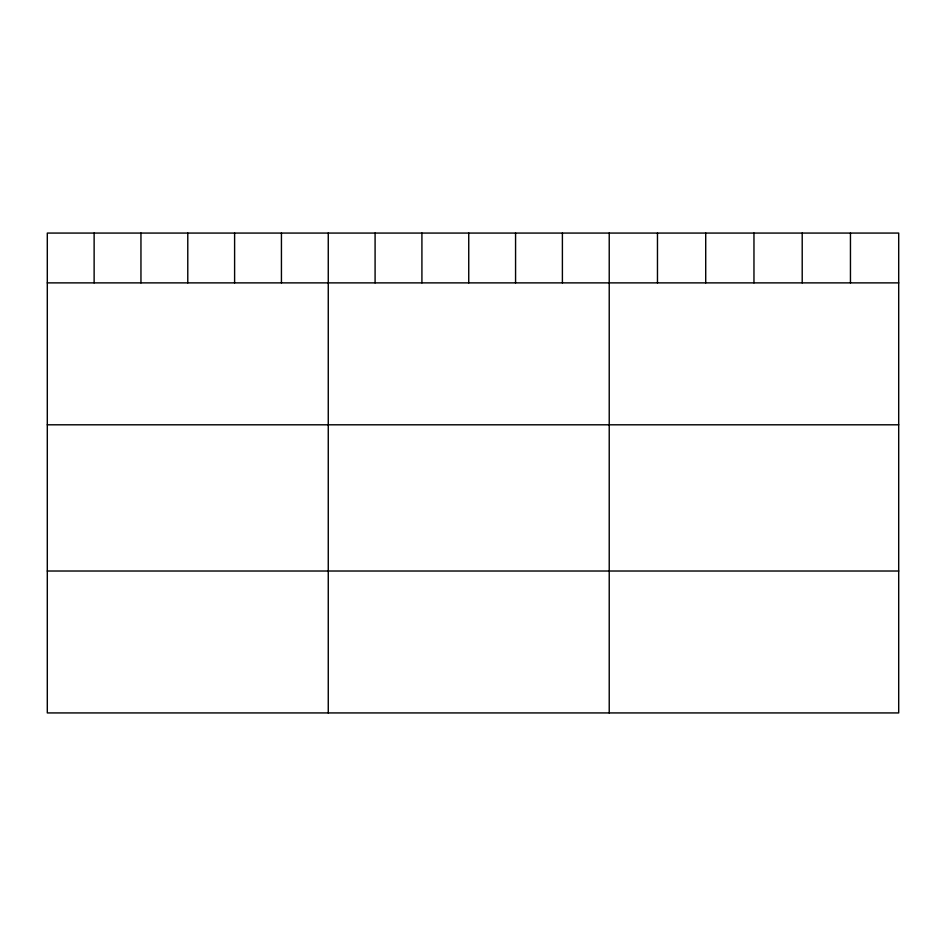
<?xml version="1.0" encoding="UTF-8"?>
<svg xmlns="http://www.w3.org/2000/svg" width="946" height="946" viewBox="0 0 946 946"><rect width="100%" height="100%" fill="white"/><g stroke="black" fill="none" stroke-linecap="round" stroke-linejoin="round"><path stroke-width="1.42" d="M898.7 282.878L898.7 712.929L47.3 712.929L47.3 233.071L898.7 233.071L898.7 282.878L47.3 282.878M47.3 424.801L898.7 424.801M47.3 571.017L898.7 571.017M850.454 233.071L850.454 282.878M802.208 233.071L802.208 282.878M753.962 233.071L753.962 282.878M705.716 233.071L705.716 282.878M657.47 233.071L657.47 282.878M609.224 233.071L609.224 712.929M562.397 233.071L562.397 282.878M515.57 233.071L515.57 282.878M468.743 233.071L468.743 282.878M421.916 233.071L421.916 282.878M375.089 233.071L375.089 282.878M328.262 233.071L328.262 712.929M281.435 233.071L281.435 282.878M234.608 233.071L234.608 282.878M187.781 233.071L187.781 282.878M140.954 233.071L140.954 282.878M94.127 233.071L94.127 282.878"/></g></svg>
